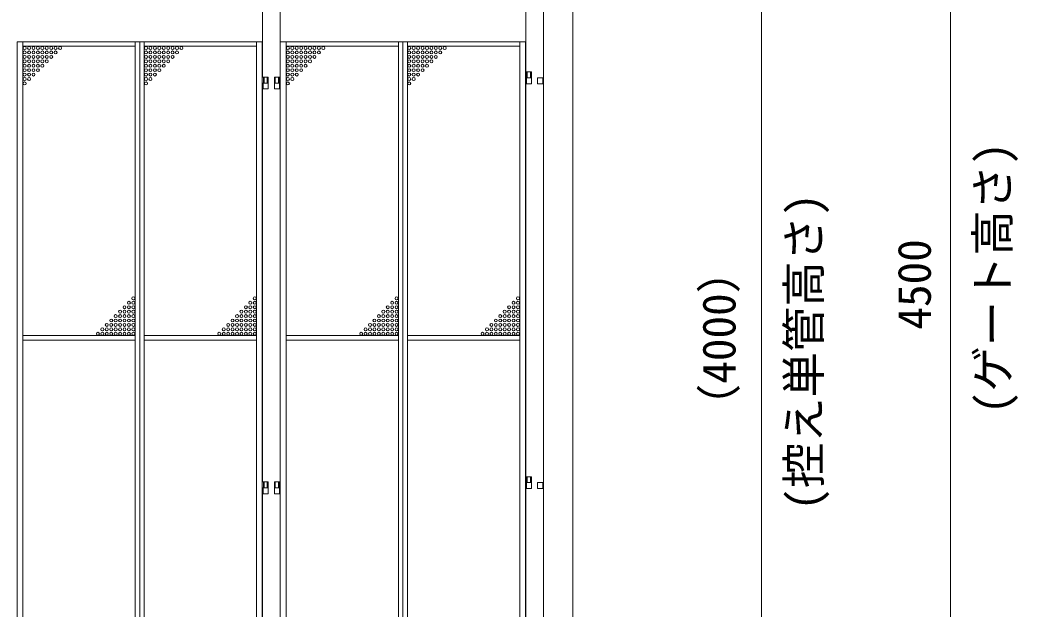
# Model space of a CAD drawing. Units: millimetres, scale not verified. Extents: x -13484 to 18716, y -23100 to 23100.
# Drawn here: x 2661 to 6045, y 7081 to 9077 of the extents above; entities that cross this region are included whole.
import ezdxf
from ezdxf.enums import TextEntityAlignment as Align

# ---------------------------------------------------------------- set-up
doc = ezdxf.new("R2010")
doc.units = ezdxf.units.MM
doc.header["$LTSCALE"] = 150
doc.linetypes.add('DASHED1', pattern=[1.8, 1.2, -0.6])
for name, color, linetype, lineweight in [('0-2_ACCG-3018', 7, 'Continuous', 18), ('0-B_寸法', 3, 'Continuous', 18), ('0-C_側固定棒', 7, 'Continuous', 18), ('0-F_大型柱', 7, 'Continuous', 18), ('1-3_中央走行棒', 7, 'Continuous', 18), ('1-9_標準ﾊﾟﾈﾙ', 7, 'Continuous', 18)]:
    doc.layers.add(name, color=color, linetype=linetype, lineweight=lineweight)
doc.styles.add('ＭＳ ゴシック', font='')
doc.styles.get('ＭＳ ゴシック').set_extended_font_data('MS Gothic')

msp = doc.modelspace()

# ---------------------------------------------------------------- linework, layer by layer
at = {"layer": '0-2_ACCG-3018'}
for centre in [(2677.1, 8981.5), (2677.1, 8966.5), (2692.1, 8981.5), (2692.1, 8966.5), (2707.1, 8981.5), (2707.1, 8966.5), (2722.1, 8981.5), (2722.1, 8966.5), (2737.1, 8981.5), (2737.1, 8966.5), (2752.1, 8981.5), (2752.1, 8966.5), (2767.1, 8981.5), (2767.1, 8966.5), (2782.1, 8981.5), (2782.1, 8966.5), (2797.1, 8981.5), (3088.6, 8981.5), (3088.6, 8966.5), (3103.6, 8981.5), (3103.6, 8966.5), (3118.6, 8981.5), (3118.6, 8966.5), (3133.6, 8981.5), (3133.6, 8966.5), (3148.6, 8981.5), (3148.6, 8966.5), (3163.6, 8981.5), (3163.6, 8966.5), (3178.6, 8981.5), (3178.6, 8966.5), (3193.6, 8981.5), (3193.6, 8966.5), (3208.6, 8981.5), (3569.6, 8981.5), (3569.6, 8966.5), (3584.6, 8981.5), (3584.6, 8966.5), (3599.6, 8981.5), (3599.6, 8966.5), (3614.6, 8981.5), (3614.6, 8966.5), (3629.6, 8981.5), (3629.6, 8966.5), (3644.6, 8981.5), (3644.6, 8966.5), (3659.6, 8981.5), (3659.6, 8966.5), (3674.6, 8981.5), (3674.6, 8966.5), (3689.6, 8981.5), (3981.1, 8981.5), (3981.1, 8966.5), (3996.1, 8981.5), (3996.1, 8966.5), (4011.1, 8981.5), (4011.1, 8966.5), (4026.1, 8981.5), (4026.1, 8966.5), (4041.1, 8981.5), (4041.1, 8966.5), (4056.1, 8981.5), (4056.1, 8966.5), (4071.1, 8981.5), (4071.1, 8966.5), (4086.1, 8981.5), (4086.1, 8966.5), (4101.1, 8981.5), (2677.1, 8951.5), (2677.1, 8936.5), (2692.1, 8951.5), (2692.1, 8936.5), (2707.1, 8951.5), (2707.1, 8936.5), (2722.1, 8951.5), (2722.1, 8936.5), (2737.1, 8951.5), (2737.1, 8936.5), (2752.1, 8951.5), (2752.1, 8936.5), (2767.1, 8951.5), (3088.6, 8951.5), (3088.6, 8936.5), (3103.6, 8951.5), (3103.6, 8936.5), (3118.6, 8951.5), (3118.6, 8936.5), (3133.6, 8951.5), (3133.6, 8936.5), (3148.6, 8951.5), (3148.6, 8936.5), (3163.6, 8951.5), (3163.6, 8936.5), (3178.6, 8951.5), (3569.6, 8951.5), (3569.6, 8936.5), (3584.6, 8951.5), (3584.6, 8936.5), (3599.6, 8951.5), (3599.6, 8936.5), (3614.6, 8951.5), (3614.6, 8936.5), (3629.6, 8951.5), (3629.6, 8936.5), (3644.6, 8951.5), (3644.6, 8936.5), (3659.6, 8951.5), (3981.1, 8951.5), (3981.1, 8936.5), (3996.1, 8951.5), (3996.1, 8936.5), (4011.1, 8951.5), (4011.1, 8936.5), (4026.1, 8951.5), (4026.1, 8936.5), (4041.1, 8951.5), (4041.1, 8936.5), (4056.1, 8951.5), (4056.1, 8936.5), (4071.1, 8951.5), (2677.1, 8921.5), (2677.1, 8906.5), (2692.1, 8921.5), (2692.1, 8906.5), (2707.1, 8921.5), (2707.1, 8906.5), (2722.1, 8921.5), (2722.1, 8906.5), (2737.1, 8921.5), (3088.6, 8921.5), (3088.6, 8906.5), (3103.6, 8921.5), (3103.6, 8906.5), (3118.6, 8921.5), (3118.6, 8906.5), (3133.6, 8921.5), (3133.6, 8906.5), (3148.6, 8921.5), (3569.6, 8921.5), (3569.6, 8906.5), (3584.6, 8921.5), (3584.6, 8906.5), (3599.6, 8921.5), (3599.6, 8906.5), (3614.6, 8921.5), (3614.6, 8906.5), (3629.6, 8921.5), (3981.1, 8921.5), (3981.1, 8906.5), (3996.1, 8921.5), (3996.1, 8906.5), (4011.1, 8921.5), (4011.1, 8906.5), (4026.1, 8921.5), (4026.1, 8906.5), (4041.1, 8921.5), (2677.1, 8891.5), (2677.1, 8876.5), (2677.1, 8861.5), (2692.1, 8891.5), (2692.1, 8876.5), (2707.1, 8891.5), (3088.6, 8891.5), (3088.6, 8876.5), (3088.6, 8861.5), (3103.6, 8891.5), (3103.6, 8876.5), (3118.6, 8891.5), (3569.6, 8891.5), (3569.6, 8876.5), (3569.6, 8861.5), (3584.6, 8891.5), (3584.6, 8876.5), (3599.6, 8891.5), (3981.1, 8891.5), (3981.1, 8876.5), (3981.1, 8861.5), (3996.1, 8891.5), (3996.1, 8876.5), (4011.1, 8891.5), (3030.6, 8118.5), (3045.6, 8133.5), (3045.6, 8118.5), (3442.1, 8118.5), (3457.1, 8133.5), (3457.1, 8118.5), (3923.1, 8118.5), (3938.1, 8133.5), (3938.1, 8118.5), (4334.6, 8118.5), (4349.6, 8133.5), (4349.6, 8118.5), (3000.6, 8088.5), (3015.6, 8103.5), (3015.6, 8088.5), (3030.6, 8103.5), (3030.6, 8088.5), (3045.6, 8103.5), (3045.6, 8088.5), (3412.1, 8088.5), (3427.1, 8103.5), (3427.1, 8088.5), (3442.1, 8103.5), (3442.1, 8088.5), (3457.1, 8103.5), (3457.1, 8088.5), (3893.1, 8088.5), (3908.1, 8103.5), (3908.1, 8088.5), (3923.1, 8103.5), (3923.1, 8088.5), (3938.1, 8103.5), (3938.1, 8088.5), (4304.6, 8088.5), (4319.6, 8103.5), (4319.6, 8088.5), (4334.6, 8103.5), (4334.6, 8088.5), (4349.6, 8103.5), (4349.6, 8088.5), (2970.6, 8058.5), (2985.6, 8073.5), (2985.6, 8058.5), (3000.6, 8073.5), (3000.6, 8058.5), (3015.6, 8073.5), (3015.6, 8058.5), (3030.6, 8073.5), (3030.6, 8058.5), (3045.6, 8073.5), (3045.6, 8058.5), (3382.1, 8058.5), (3397.1, 8073.5), (3397.1, 8058.5), (3412.1, 8073.5), (3412.1, 8058.5), (3427.1, 8073.5), (3427.1, 8058.5), (3442.1, 8073.5), (3442.1, 8058.5), (3457.1, 8073.5), (3457.1, 8058.5), (3863.1, 8058.5), (3878.1, 8073.5), (3878.1, 8058.5), (3893.1, 8073.5), (3893.1, 8058.5), (3908.1, 8073.5), (3908.1, 8058.5), (3923.1, 8073.5), (3923.1, 8058.5), (3938.1, 8073.5), (3938.1, 8058.5), (4274.6, 8058.5), (4289.6, 8073.5), (4289.6, 8058.5), (4304.6, 8073.5), (4304.6, 8058.5), (4319.6, 8073.5), (4319.6, 8058.5), (4334.6, 8073.5), (4334.6, 8058.5), (4349.6, 8073.5), (4349.6, 8058.5), (2940.6, 8028.5), (2955.6, 8043.5), (2955.6, 8028.5), (2970.6, 8043.5), (2970.6, 8028.5), (2985.6, 8043.5), (2985.6, 8028.5), (3000.6, 8043.5), (3000.6, 8028.5), (3015.6, 8043.5), (3015.6, 8028.5), (3030.6, 8043.5), (3030.6, 8028.5), (3045.6, 8043.5), (3045.6, 8028.5), (3352.1, 8028.5), (3367.1, 8043.5), (3367.1, 8028.5), (3382.1, 8043.5), (3382.1, 8028.5), (3397.1, 8043.5), (3397.1, 8028.5), (3412.1, 8043.5), (3412.1, 8028.5), (3427.1, 8043.5), (3427.1, 8028.5), (3442.1, 8043.5), (3442.1, 8028.5), (3457.1, 8043.5), (3457.1, 8028.5), (3833.1, 8028.5), (3848.1, 8043.5), (3848.1, 8028.5), (3863.1, 8043.5), (3863.1, 8028.5), (3878.1, 8043.5), (3878.1, 8028.5), (3893.1, 8043.5), (3893.1, 8028.5), (3908.1, 8043.5), (3908.1, 8028.5), (3923.1, 8043.5), (3923.1, 8028.5), (3938.1, 8043.5), (3938.1, 8028.5), (4244.6, 8028.5), (4259.6, 8043.5), (4259.6, 8028.5), (4274.6, 8043.5), (4274.6, 8028.5), (4289.6, 8043.5), (4289.6, 8028.5), (4304.6, 8043.5), (4304.6, 8028.5), (4319.6, 8043.5), (4319.6, 8028.5), (4334.6, 8043.5), (4334.6, 8028.5), (4349.6, 8043.5), (4349.6, 8028.5), (2925.6, 8013.5), (2940.6, 8013.5), (2955.6, 8013.5), (2970.6, 8013.5), (2985.6, 8013.5), (3000.6, 8013.5), (3015.6, 8013.5), (3030.6, 8013.5), (3045.6, 8013.5), (3337.1, 8013.5), (3352.1, 8013.5), (3367.1, 8013.5), (3382.1, 8013.5), (3397.1, 8013.5), (3412.1, 8013.5), (3427.1, 8013.5), (3442.1, 8013.5), (3457.1, 8013.5), (3818.1, 8013.5), (3833.1, 8013.5), (3848.1, 8013.5), (3863.1, 8013.5), (3878.1, 8013.5), (3893.1, 8013.5), (3908.1, 8013.5), (3923.1, 8013.5), (3938.1, 8013.5), (4229.6, 8013.5), (4244.6, 8013.5), (4259.6, 8013.5), (4274.6, 8013.5), (4289.6, 8013.5), (4304.6, 8013.5), (4319.6, 8013.5), (4334.6, 8013.5), (4349.6, 8013.5)]:
    msp.add_circle(centre, 5, dxfattribs=at)
at = {"layer": '0-B_寸法'}
for p, q in [((5815.8, 10364), (5815.8, 6040)), ((5175.8, 9864), (5175.8, 6040))]:
    msp.add_line(p, q, dxfattribs=at)
at = {"layer": '0-C_側固定棒'}
for p, q in [((4375.8, 7529.1), (4375.8, 8880.6)), ((4375.8, 6157.6), (4375.8, 7509.1))]:
    msp.add_line(p, q, dxfattribs=at)
msp.add_lwpolyline([(4375.8, 8900.6), (4375.8, 9752.6), (4435.8, 9752.6), (4435.8, 6082.6), (4375.8, 6082.6), (4375.8, 6137.6)], dxfattribs=at)
for points in [[(4395.5, 8860.6), (4378.2, 8860.6), (4378.2, 8880.6), (4395.5, 8880.6)], [(4433.5, 8860.6), (4416.2, 8860.6), (4416.2, 8880.6), (4433.5, 8880.6)], [(4395.5, 7489.1), (4378.2, 7489.1), (4378.2, 7509.1), (4395.5, 7509.1)], [(4433.5, 7489.1), (4416.2, 7489.1), (4416.2, 7509.1), (4433.5, 7509.1)]]:
    msp.add_lwpolyline(points, close=True, dxfattribs=at)
at = {"layer": '0-F_大型柱'}
for p, q in [((4435.8, 6452), (4435.8, 9902)), ((4535.8, 6452), (4535.8, 9902))]:
    msp.add_line(p, q, dxfattribs=at)
at = {"layer": '1-3_中央走行棒'}
for p, q in [((3483.3, 7511.5), (3483.3, 8863)), ((3543.3, 8863), (3543.3, 7511.5)), ((3483.3, 6140), (3483.3, 7491.5)), ((3543.3, 7491.5), (3543.3, 6140))]:
    msp.add_line(p, q, dxfattribs=at)
for points in [[(3483.3, 8883), (3483.3, 10215), (3488.3, 10215)], [(3538.3, 10215), (3543.3, 10215), (3543.3, 8883)]]:
    msp.add_lwpolyline(points, dxfattribs=at)
for points in [[(3503, 8843), (3485.7, 8843), (3485.7, 8863), (3503, 8863)], [(3541, 8843), (3523.7, 8843), (3523.7, 8863), (3541, 8863)], [(3503, 7471.5), (3485.7, 7471.5), (3485.7, 7491.5), (3503, 7491.5)], [(3541, 7471.5), (3523.7, 7471.5), (3523.7, 7491.5), (3541, 7491.5)]]:
    msp.add_lwpolyline(points, close=True, dxfattribs=at)
at = {"layer": '1-9_標準ﾊﾟﾈﾙ'}
for p, q in [((4379.1, 8900.6), (4379.1, 8880.6)), ((3486.6, 8883), (3486.6, 8863)), ((3540, 8883), (3540, 8863)), ((4379.1, 7529.1), (4379.1, 7509.1)), ((3486.6, 7511.5), (3486.6, 7491.5)), ((3540, 7511.5), (3540, 7491.5))]:
    msp.add_line(p, q, dxfattribs=at)
at = {"layer": '1-9_標準ﾊﾟﾈﾙ', "color": 4, "linetype": 'DASHED1', "lineweight": 9}
for p, q in [((4381.3, 8900.6), (4381.3, 8880.6)), ((4392.3, 8900.6), (4392.3, 8880.6)), ((3488.8, 8883), (3488.8, 8863)), ((3499.8, 8883), (3499.8, 8863)), ((3526.8, 8883), (3526.8, 8863)), ((3537.8, 8883), (3537.8, 8863)), ((4381.3, 7529.1), (4381.3, 7509.1)), ((4392.3, 7529.1), (4392.3, 7509.1)), ((3488.8, 7511.5), (3488.8, 7491.5)), ((3499.8, 7511.5), (3499.8, 7491.5)), ((3526.8, 7511.5), (3526.8, 7491.5)), ((3537.8, 7511.5), (3537.8, 7491.5))]:
    msp.add_line(p, q, dxfattribs=at)
at = {"layer": '1-9_標準ﾊﾟﾈﾙ'}
for points in [[(2651.3, 9003), (2671.1, 9003), (2671.1, 6000), (2651.3, 6000)], [(3051.6, 9003), (2671.1, 9003), (2671.1, 8987.5), (3051.6, 8987.5)], [(3067.1, 9003), (3051.6, 9003), (3051.6, 6000), (3067.1, 6000)], [(3067.1, 9003), (3082.6, 9003), (3082.6, 6000), (3067.1, 6000)], [(3082.6, 9003), (3463.1, 9003), (3463.1, 8987.5), (3082.6, 8987.5)], [(3482.8, 9003), (3463.1, 9003), (3463.1, 6000), (3482.8, 6000)], [(3543.8, 9003), (3563.6, 9003), (3563.6, 6000), (3543.8, 6000)], [(3944.1, 9003), (3563.6, 9003), (3563.6, 8987.5), (3944.1, 8987.5)], [(3959.6, 9003), (3944.1, 9003), (3944.1, 6000), (3959.6, 6000)], [(3959.6, 9003), (3975.1, 9003), (3975.1, 6000), (3959.6, 6000)], [(3975.1, 9003), (4355.6, 9003), (4355.6, 8987.5), (3975.1, 8987.5)], [(4375.3, 9003), (4355.6, 9003), (4355.6, 6000), (4375.3, 6000)], [(3051.6, 8007.5), (2671.1, 8007.5), (2671.1, 7991.5), (3051.6, 7991.5)], [(3082.6, 8007.5), (3463.1, 8007.5), (3463.1, 7991.5), (3082.6, 7991.5)], [(3944.1, 8007.5), (3563.6, 8007.5), (3563.6, 7991.5), (3944.1, 7991.5)], [(3975.1, 8007.5), (4355.6, 8007.5), (4355.6, 7991.5), (3975.1, 7991.5)]]:
    msp.add_lwpolyline(points, close=True, dxfattribs=at)
for points in [[(4375.3, 8880.6), (4395.3, 8880.6), (4395.3, 8900.6), (4375.3, 8900.6)], [(3482.8, 8863), (3502.8, 8863), (3502.8, 8883), (3482.8, 8883)], [(3543.8, 8863), (3523.8, 8863), (3523.8, 8883), (3543.8, 8883)], [(4375.3, 7509.1), (4395.3, 7509.1), (4395.3, 7529.1), (4375.3, 7529.1)], [(3482.8, 7491.5), (3502.8, 7491.5), (3502.8, 7511.5), (3482.8, 7511.5)], [(3543.8, 7491.5), (3523.8, 7491.5), (3523.8, 7511.5), (3543.8, 7511.5)]]:
    msp.add_lwpolyline(points, dxfattribs=at)

# ---------------------------------------------------------------- texts
at = {"layer": '0-B_寸法', "style": 'ＭＳ ゴシック'}
for s, p in [('(ゲート高さ)', (6048.8, 7741.2)), ('(控え単管高さ)', (5408.8, 7414.4)), ('4500', (5783.2, 8027.5)), ('（4000）', (5121, 7690.5))]:
    msp.add_text(s, height=112.6, rotation=90, dxfattribs=at).set_placement(p, align=Align.BOTTOM_LEFT)

doc.saveas('drawing.dxf')
